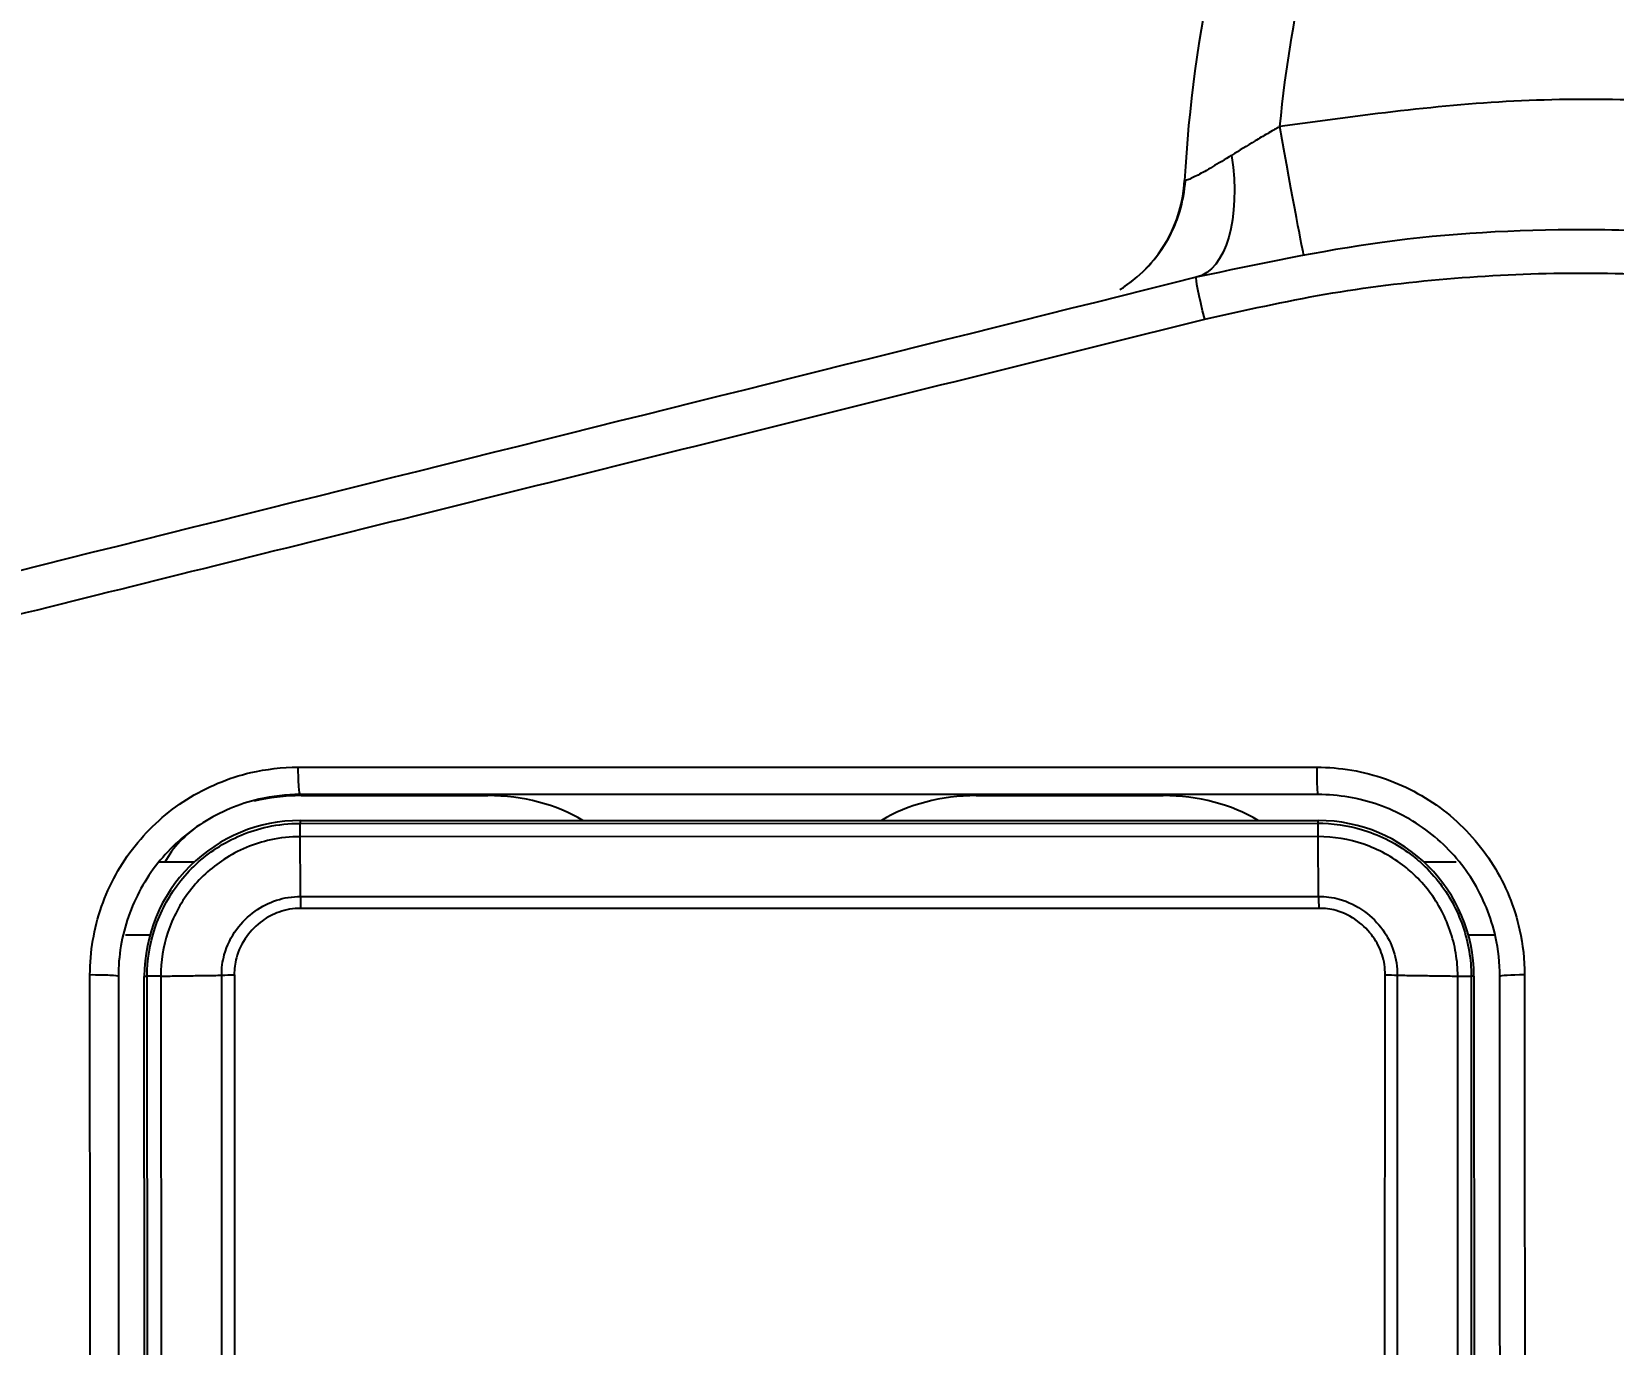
# Model space of a CAD drawing. Extents: x -2137 to 3740, y 68 to 2359.
# Drawn here: x -1465.62 to -1431.01, y 734.38 to 763.11 of the extents above; entities that cross this region are included whole.
import ezdxf

# ---------------------------------------------------------------- set-up
doc = ezdxf.new("R2010")
doc.units = 0
doc.header["$LTSCALE"] = 20
doc.header["$MEASUREMENT"] = 0
doc.layers.get('0').update_dxf_attribs({"linetype": 'CONTINUOUS'})
doc.layers.get('DEFPOINTS').update_dxf_attribs({"linetype": 'CONTINUOUS'})
doc.layers.add('1', color=7, linetype='CONTINUOUS')
doc.dimstyles.get("Standard").update_dxf_attribs({"dimtxt": 2.7, "dimasz": 2.5, "dimexe": 1.5, "dimexo": 1.5, "dimgap": 1.5, "dimtad": 1, "dimdec": 0, "dimlfac": 10, "dimzin": 0, "dimdsep": 46, "dimtxsty": 'Standard', "dimcen": 0, "dimclrt": 2, "dimadec": 0, "dimazin": 0, "dimtfac": 1, "dimtdec": 0, "dimtmove": 0, "dimatfit": 3, "dimfxl": 0, "dimtolj": 1, "dimtzin": 0, "dimarcsym": 0})

# ---------------------------------------------------------------- blocks, each defined once
blk = doc.blocks.new('*D10')
at = {"color": 3, "lineweight": -2}
for p, q in [((-1420.563, 804.156), (-1751.902, 804.156)), ((-1745.902, 780.156), (-1745.902, 581.518)), ((-1745.902, 318.903), (-1745.902, 533.518)), ((-1524.405, 294.903), (-1751.902, 294.903))]:
    blk.add_line(p, q, dxfattribs=at)
at = {"color": 3}
for points in [[(-1749.902, 780.156), (-1741.902, 780.156), (-1745.902, 804.156)], [(-1749.902, 318.903), (-1741.902, 318.903), (-1745.902, 294.903)]]:
    blk.add_solid(points, dxfattribs=at)
at = {"layer": 'DEFPOINTS', "color": 0}
for p in [(-1418.763, 804.156), (-1745.902, 294.903), (-1522.605, 294.903)]:
    blk.add_point(p, dxfattribs=at)
at = {"color": 2, "insert": (-1745.902, 557.518), "char_height": 24, "attachment_point": 5}
blk.add_mtext('\\A1;510', dxfattribs=at)
blk = doc.blocks.new('A$C9bb48bae')
at = {"layer": '1', "color": 7, "linetype": 'Continuous', "extrusion": (0, 0, -1)}
blk.add_arc((-530.518, 85.108), 3, 304.1403, 356.9307, dxfattribs=at)
at = {"layer": '1', "color": 7, "linetype": 'Continuous'}
for centre, major_axis, ratio, start_param, end_param in [((525.437, 86.282), (0.524, 2.954), 0.009106, 3.141593, 4.660823), ((527.993, 85.738), (0.726, 2.911), 0.474812, 1.771436, 3.141593), ((527.025, 81.857), (0.242, 0.97), 0.042703, 4.776997, 6.283185)]:
    blk.add_ellipse(centre, major_axis=major_axis, ratio=ratio, start_param=start_param, end_param=end_param, dxfattribs=at)
for points in [[(525.486, 94.33), (526.66, 91.338), (527.35, 88.157), (527.522, 84.948)], [(525.437, 86.125), (525.187, 88.725), (524.586, 91.252), (523.624, 93.704)], [(527.267, 82.827), (538.996, 79.903), (550.708, 76.982), (562.381, 74.072)]]:
    blk.add_open_spline(points, degree=3, dxfattribs=at)
for points, knots in [([(504.494, 83.914), (505.329, 84.234), (506.994, 84.872), (509.569, 85.604), (512.185, 86.164), (515.707, 86.651), (520.163, 86.847), (523.679, 86.366), (525.437, 86.125)], [0, 0, 0, 0, 0.125734, 0.250836, 0.375957, 0.501746, 0.750852, 1, 1, 1, 1]), ([(525.437, 86.126), (525.46, 86.113), (525.505, 86.087), (525.597, 86.035), (525.756, 85.943), (526.072, 85.758), (526.325, 85.6), (526.494, 85.495)], [0, 0, 0, 0, 0.062014, 0.124444, 0.249522, 0.499909, 1, 1, 1, 1]), ([(526.494, 85.495), (526.639, 85.406), (526.916, 85.236), (527.248, 85.051), (527.479, 84.94), (527.508, 84.945), (527.522, 84.948)], [0, 0, 0, 0, 0.262144, 0.500751, 0.752321, 1, 1, 1, 1]), ([(528.94, 82.557), (528.729, 82.688), (528.349, 82.991), (527.896, 83.58), (527.605, 84.246), (527.521, 84.708), (527.504, 84.941)], [0, 0, 0, 0, 0.255232, 0.511479, 0.761788, 1, 1, 1, 1]), ([(505.624, 81.292), (506.525, 81.633), (508.297, 82.305), (511.006, 83.022), (513.668, 83.523), (516.262, 83.806), (519.435, 83.916), (523.126, 83.71), (525.916, 83.115), (527.267, 82.827)], [0, 0, 0, 0, 0.130951, 0.257807, 0.380567, 0.499233, 0.612467, 0.812347, 1, 1, 1, 1]), ([(527.082, 81.909), (526.206, 82.106), (524.456, 82.5), (521.787, 82.826), (519.104, 82.956), (515.534, 82.834), (511.085, 82.211), (507.719, 81.016), (506.035, 80.418)], [0, 0, 0, 0, 0.125562, 0.250738, 0.375692, 0.501022, 0.75043, 1, 1, 1, 1]), ([(562.265, 73.154), (559.826, 73.761), (554.626, 75.054), (546.32, 77.121), (537.032, 79.433), (530.507, 81.057), (527.082, 81.909)], [0, 0, 0, 0, 0.208474, 0.444593, 0.708427, 1, 1, 1, 1])]:
    blk.add_open_spline(points, degree=3, knots=knots, dxfattribs=at)

msp = doc.modelspace()

# ---------------------------------------------------------------- linework, layer by layer
at = {"layer": '1', "color": 7, "linetype": 'Continuous'}
for p, q in [((-1459.722, 746.389), (-1455.631, 746.389)), ((-1444.949, 746.389), (-1440.859, 746.389)), ((-1459.741, 745.845), (-1459.741, 745.783)), ((-1459.741, 745.845), (-1437.47, 745.845)), ((-1459.741, 745.783), (-1437.47, 745.787)), ((-1437.47, 745.787), (-1437.47, 745.845)), ((-1437.468, 745.494), (-1459.74, 745.491)), ((-1462.061, 744.935), (-1462.829, 744.935)), ((-1462.06, 744.935), (-1462.827, 744.935)), ((-1434.447, 744.935), (-1435.152, 744.935)), ((-1434.446, 744.935), (-1435.151, 744.935)), ((-1459.733, 744.179), (-1437.462, 744.183)), ((-1437.454, 743.922), (-1459.733, 743.919)), ((-1463.565, 743.344), (-1463.028, 743.344)), ((-1463.564, 743.344), (-1463.026, 743.344)), ((-1434.185, 743.344), (-1433.606, 743.344)), ((-1434.185, 743.344), (-1433.606, 743.344)), ((-1463.088, 742.435), (-1463.15, 742.435)), ((-1463.143, 711.085), (-1463.15, 742.435)), ((-1463.066, 711.085), (-1463.088, 742.435)), ((-1462.791, 742.44), (-1462.769, 711.089)), ((-1461.435, 711.109), (-1461.457, 742.459)), ((-1461.18, 742.47), (-1461.159, 711.111)), ((-1436.012, 711.106), (-1436.005, 742.47)), ((-1435.737, 742.46), (-1435.744, 711.11)), ((-1434.421, 711.09), (-1434.414, 742.441)), ((-1434.119, 742.437), (-1434.127, 711.086)), ((-1434.061, 742.437), (-1434.119, 742.437)), ((-1434.061, 742.437), (-1434.053, 711.086))]:
    msp.add_line(p, q, dxfattribs=at)
for centre, start, end in [((-1459.741, 742.436), 90, 180.0131), ((-1437.47, 742.436), 0.0131, 90)]:
    msp.add_arc(centre, 3.409, start, end, dxfattribs=at)
for centre, major_axis, ratio, start_param, end_param in [((-1459.741, 746.981), (0, 0.568), 0.084786, 1.518436, 3.141593), ((-1437.47, 746.981), (0, 0.568), 0.054523, 1.518436, 3.141593), ((-1459.722, 744.139), (3.182, 0), 0.707107, 1.570796, 1.898995), ((-1455.631, 744.139), (3.182, 0), 0.707107, 0.860453, 1.570796), ((-1444.949, 744.139), (3.182, 0), 0.707107, 1.570796, 2.28114), ((-1440.859, 744.139), (3.182, 0), 0.707107, 0.860453, 1.570796), ((-1459.722, 744.139), (3.182, 0), 0.707107, 2.328264, 2.780261), ((-1464.287, 742.435), (-0.568, 0), 0.052582, 3.141593, 4.804906), ((-1432.924, 742.437), (-0.568, 0), 0.052412, 4.761986, 6.283185)]:
    msp.add_ellipse(centre, major_axis=major_axis, ratio=ratio, start_param=start_param, end_param=end_param, dxfattribs=at)
for points, knots in [([(-1464.339, 742.465), (-1464.339, 742.971), (-1464.252, 743.484), (-1463.919, 744.441), (-1463.667, 744.897), (-1463.036, 745.69), (-1462.649, 746.037), (-1461.793, 746.578), (-1461.312, 746.779), (-1460.819, 746.893), (-1460.482, 746.971), (-1460.135, 747.011), (-1459.789, 747.011)], [0, 0, 0, 0, 0.213681, 0.213681, 0.427426, 0.427426, 0.640966, 0.640966, 0.854935, 0.854935, 0.854935, 1, 1, 1, 1]), ([(-1437.501, 747.011), (-1436.99, 747.011), (-1436.473, 746.923), (-1435.512, 746.585), (-1435.054, 746.331), (-1434.258, 745.694), (-1433.91, 745.302), (-1433.37, 744.436), (-1433.171, 743.95), (-1433.061, 743.452), (-1432.989, 743.129), (-1432.952, 742.797), (-1432.952, 742.467)], [0, 0, 0, 0, 0.21533, 0.21533, 0.430611, 0.430611, 0.646133, 0.646133, 0.861721, 0.861721, 0.861721, 1, 1, 1, 1]), ([(-1459.741, 746.413), (-1460.043, 746.413), (-1460.347, 746.378), (-1460.642, 746.31), (-1461.072, 746.21), (-1461.492, 746.034), (-1462.241, 745.561), (-1462.579, 745.257), (-1463.131, 744.563), (-1463.351, 744.164), (-1463.643, 743.327), (-1463.719, 742.878), (-1463.718, 742.435)], [0, 0, 0, 0, 0.145088, 0.145088, 0.145088, 0.359035, 0.359035, 0.572524, 0.572524, 0.786252, 0.786252, 1, 1, 1, 1]), ([(-1433.492, 742.437), (-1433.492, 742.726), (-1433.524, 743.017), (-1433.587, 743.299), (-1433.684, 743.735), (-1433.858, 744.16), (-1434.329, 744.917), (-1434.634, 745.26), (-1435.33, 745.818), (-1435.73, 746.04), (-1436.571, 746.336), (-1437.023, 746.413), (-1437.47, 746.413)], [0, 0, 0, 0, 0.138297, 0.138297, 0.138297, 0.353933, 0.353933, 0.56949, 0.56949, 0.784754, 0.784754, 1, 1, 1, 1]), ([(-1463.088, 742.435), (-1463.088, 742.789), (-1463.03, 743.146), (-1462.803, 743.838), (-1462.623, 744.178), (-1462.168, 744.771), (-1461.886, 745.033), (-1461.233, 745.46), (-1460.847, 745.621), (-1460.451, 745.707), (-1460.218, 745.758), (-1459.979, 745.783), (-1459.741, 745.783)], [0, 0, 0, 0, 0.202422, 0.202422, 0.417044, 0.417044, 0.631686, 0.631686, 0.86476, 0.86476, 0.86476, 1, 1, 1, 1]), ([(-1437.47, 745.787), (-1437.435, 745.787), (-1437.4, 745.786), (-1437.032, 745.775), (-1436.695, 745.713), (-1436.025, 745.482), (-1435.686, 745.297), (-1435.337, 745.022), (-1435.284, 744.977), (-1434.953, 744.68), (-1434.713, 744.378), (-1434.353, 743.721), (-1434.227, 743.357), (-1434.165, 742.988), (-1434.135, 742.806), (-1434.119, 742.621), (-1434.119, 742.437)], [0, 0, 0, 0, 0.019605, 0.019605, 0.210833, 0.210833, 0.425933, 0.425933, 0.465529, 0.465529, 0.680487, 0.680487, 0.895425, 0.895425, 0.895425, 1, 1, 1, 1]), ([(-1459.74, 745.491), (-1459.74, 745.491), (-1459.74, 745.491), (-1459.956, 745.49), (-1460.174, 745.467), (-1460.385, 745.421), (-1460.747, 745.343), (-1461.1, 745.196), (-1461.694, 744.808), (-1461.95, 744.571), (-1462.365, 744.032), (-1462.529, 743.723), (-1462.737, 743.092), (-1462.79, 742.764), (-1462.791, 742.44), (-1462.791, 742.44), (-1462.791, 742.44)], [0, 0, 0, 0, 0.000014, 0.000014, 0.134957, 0.134957, 0.134957, 0.368402, 0.368402, 0.581892, 0.581892, 0.7964, 0.7964, 0.999986, 0.999986, 1, 1, 1, 1]), ([(-1434.414, 742.441), (-1434.414, 742.441), (-1434.414, 742.441), (-1434.414, 742.609), (-1434.429, 742.778), (-1434.457, 742.944), (-1434.513, 743.282), (-1434.629, 743.615), (-1434.958, 744.213), (-1435.175, 744.487), (-1435.476, 744.756), (-1435.524, 744.797), (-1435.842, 745.048), (-1436.149, 745.215), (-1436.79, 745.436), (-1437.131, 745.493), (-1437.468, 745.494), (-1437.468, 745.494), (-1437.468, 745.494)], [0, 0, 0, 0, 0.000014, 0.000014, 0.104824, 0.104824, 0.104824, 0.32053, 0.32053, 0.534302, 0.534302, 0.573646, 0.573646, 0.788249, 0.788249, 0.999986, 0.999986, 1, 1, 1, 1]), ([(-1461.457, 742.459), (-1461.457, 742.459), (-1461.457, 742.459), (-1461.46, 742.611), (-1461.44, 742.764), (-1461.345, 743.108), (-1461.251, 743.298), (-1461.017, 743.617), (-1460.879, 743.753), (-1460.583, 743.965), (-1460.425, 744.046), (-1460.091, 744.156), (-1459.911, 744.183), (-1459.733, 744.179), (-1459.733, 744.179), (-1459.733, 744.179)], [0, 0, 0, 0, 0.000025, 0.000025, 0.168066, 0.168066, 0.397695, 0.397695, 0.608968, 0.608968, 0.802152, 0.802152, 0.999975, 0.999975, 1, 1, 1, 1]), ([(-1437.462, 744.183), (-1437.462, 744.183), (-1437.462, 744.183), (-1437.309, 744.186), (-1437.154, 744.166), (-1436.81, 744.07), (-1436.62, 743.976), (-1436.302, 743.743), (-1436.165, 743.605), (-1435.953, 743.31), (-1435.872, 743.153), (-1435.761, 742.819), (-1435.733, 742.638), (-1435.737, 742.46), (-1435.737, 742.46), (-1435.737, 742.46)], [0, 0, 0, 0, 0.000025, 0.000025, 0.16948, 0.16948, 0.397917, 0.397917, 0.608889, 0.608889, 0.801835, 0.801835, 0.999975, 0.999975, 1, 1, 1, 1]), ([(-1459.733, 743.919), (-1459.891, 743.923), (-1460.052, 743.896), (-1460.331, 743.797), (-1460.456, 743.731), (-1460.698, 743.555), (-1460.815, 743.438), (-1461.012, 743.167), (-1461.091, 743.007), (-1461.169, 742.72), (-1461.184, 742.594), (-1461.181, 742.47)], [0, 0, 0, 0, 0.210207, 0.210207, 0.392277, 0.392277, 0.606168, 0.606168, 0.83571, 0.83571, 1, 1, 1, 1]), ([(-1436.005, 742.47), (-1436.001, 742.617), (-1436.024, 742.767), (-1436.115, 743.047), (-1436.184, 743.18), (-1436.363, 743.431), (-1436.48, 743.55), (-1436.75, 743.748), (-1436.91, 743.829), (-1437.199, 743.909), (-1437.327, 743.926), (-1437.454, 743.922)], [0, 0, 0, 0, 0.195021, 0.195021, 0.388928, 0.388928, 0.603149, 0.603149, 0.832869, 0.832869, 1, 1, 1, 1]), ([(-1464.332, 711.114), (-1464.332, 711.492), (-1464.332, 711.871), (-1464.332, 713.762), (-1464.333, 715.275), (-1464.335, 722.84), (-1464.336, 728.893), (-1464.338, 737.451), (-1464.339, 739.958), (-1464.339, 742.465)], [0, 0, 0, 0, 0.036197, 0.036197, 0.180984, 0.180984, 0.760134, 0.760134, 1, 1, 1, 1]), ([(-1432.952, 742.467), (-1432.952, 742.088), (-1432.952, 741.71), (-1432.952, 739.819), (-1432.951, 738.306), (-1432.95, 730.74), (-1432.948, 724.688), (-1432.946, 716.129), (-1432.946, 713.623), (-1432.945, 711.116)], [0, 0, 0, 0, 0.036197, 0.036197, 0.180986, 0.180986, 0.760141, 0.760141, 1, 1, 1, 1])]:
    msp.add_open_spline(points, degree=3, knots=knots, dxfattribs=at)
for points, degree in [([(-1459.789, 747.011), (-1452.502, 747.011), (-1445.045, 747.011), (-1437.501, 747.011)], 3), ([(-1437.47, 746.413), (-1444.901, 746.413), (-1452.326, 746.413), (-1459.741, 746.413)], 3), ([(-1459.74, 745.491), (-1459.74, 745.664), (-1459.741, 745.78), (-1459.741, 745.783)], 3), ([(-1437.468, 745.494), (-1437.468, 745.668), (-1437.469, 745.783), (-1437.47, 745.787)], 3), ([(-1459.733, 744.179), (-1459.74, 745.491)], 1), ([(-1437.462, 744.183), (-1437.468, 745.494)], 1), ([(-1459.733, 744.179), (-1459.733, 744.1), (-1459.733, 744.01), (-1459.733, 743.919)], 3), ([(-1437.462, 744.183), (-1437.459, 744.103), (-1437.456, 744.013), (-1437.454, 743.922)], 3), ([(-1463.718, 742.435), (-1463.716, 731.985), (-1463.714, 721.535), (-1463.711, 711.085)], 3), ([(-1462.791, 742.44), (-1462.967, 742.44), (-1463.084, 742.438), (-1463.088, 742.435)], 3), ([(-1462.791, 742.44), (-1461.457, 742.459)], 1), ([(-1461.457, 742.459), (-1461.373, 742.463), (-1461.277, 742.467), (-1461.181, 742.47)], 3), ([(-1436.005, 742.47), (-1435.912, 742.467), (-1435.819, 742.464), (-1435.737, 742.46)], 3), ([(-1435.737, 742.46), (-1434.414, 742.441)], 1), ([(-1434.414, 742.441), (-1434.24, 742.44), (-1434.123, 742.438), (-1434.119, 742.437)], 3), ([(-1433.485, 711.086), (-1433.488, 721.537), (-1433.49, 731.987), (-1433.492, 742.437)], 3)]:
    msp.add_open_spline(points, degree=degree, dxfattribs=at)

# ---------------------------------------------------------------- block references
at = {"xscale": -1}
msp.add_blockref('A$C9bb48bae', (-912.869, 674.903), dxfattribs=at)

# ---------------------------------------------------------------- dimensions: what is measured, and where the dimension line sits
dim = msp.add_linear_dim(base=(-1745.902, 294.903), p1=(-1418.763, 804.156), p2=(-1522.605, 294.903), angle=90, text='510', dimstyle='Standard', override={"dimscale": 1.2, "dimtxt": 20, "dimasz": 20, "dimexe": 5, "dimgap": 10, "dimtih": 1, "dimtoh": 1, "dimlfac": 1, "dimzin": 12, "dimclrd": 3, "dimclre": 3, "dimazin": 2, "dimarcsym": 1})
dim.commit()
dim.dimension.update_dxf_attribs({"geometry": '*D10', "text_midpoint": (-1745.902, 557.518), "dimtype": 160})

doc.saveas('drawing.dxf')
